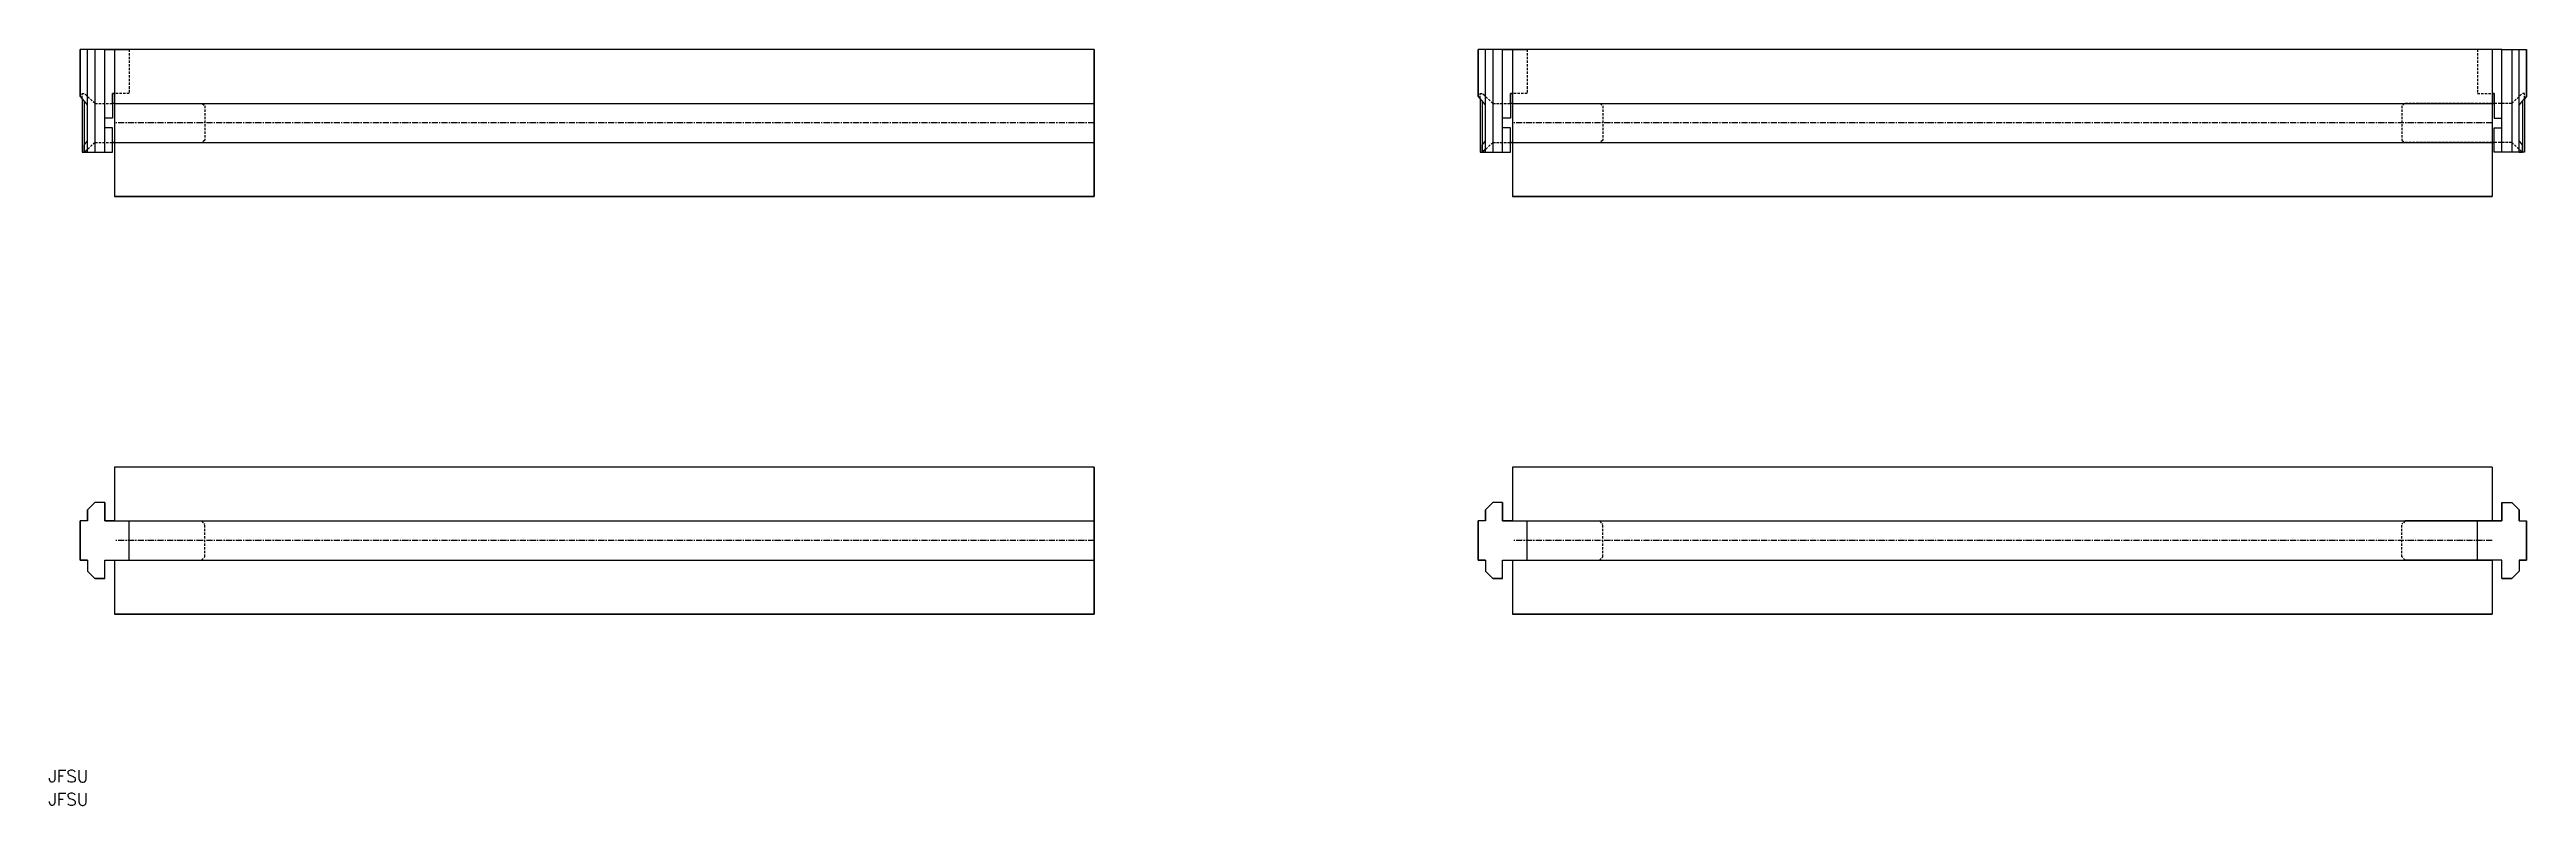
# Model space of a CAD drawing. Extents: x 2 to 508, y 2 to 157.
import ezdxf

# ---------------------------------------------------------------- set-up
doc = ezdxf.new("R2010")
doc.units = 0
doc.linetypes.add('CENTER', pattern=[2, 1.25, -0.25, 0.25, -0.25])
doc.linetypes.add('DASHED', pattern=[0.75, 0.5, -0.25])
doc.layers.get('0').update_dxf_attribs({"linetype": 'CONTINUOUS'})
doc.layers.add('CENTER', color=1, linetype='CENTER')
doc.styles.get("Standard").update_dxf_attribs({"font": 'txt.shx', "bigfont": 'extfont2.shx'})

msp = doc.modelspace()

# ---------------------------------------------------------------- linework, layer by layer
at = {"linetype": 'CONTINUOUS'}
for p, q in [((13.34, 156.85), (8.34, 156.85)), ((8.34, 147.27), (8.34, 156.85)), ((215.34, 156.85), (8.34, 156.85)), ((8.34, 156.85), (8.34, 147.27)), ((9.84, 135.85), (9.84, 156.85)), ((11.34, 156.85), (11.34, 135.85)), ((13.34, 135.85), (13.34, 156.85)), ((13.34, 156.85), (18.34, 156.85)), ((215.34, 126.85), (215.34, 156.85)), ((500.73, 156.85), (293.73, 156.85)), ((293.73, 156.85), (293.73, 147.27)), ((298.73, 156.85), (293.73, 156.85)), ((293.73, 147.27), (293.73, 156.85)), ((295.23, 135.85), (295.23, 156.85)), ((296.73, 156.85), (296.73, 135.85)), ((298.73, 135.85), (298.73, 156.85)), ((298.73, 156.85), (303.73, 156.85)), ((502.73, 156.85), (497.73, 156.85)), ((502.73, 135.85), (502.73, 156.85)), ((502.73, 156.85), (507.73, 156.85)), ((504.73, 156.85), (504.73, 135.85)), ((506.23, 135.85), (506.23, 156.85)), ((507.73, 156.85), (507.73, 147.27)), ((507.73, 147.27), (507.73, 156.85)), ((8.34, 147.27), (8.76, 146.8)), ((8.76, 146.8), (8.76, 135.85)), ((14.94, 147.85), (14.94, 142.85)), ((15.34, 147.85), (14.94, 147.85)), ((293.73, 147.27), (294.15, 146.8)), ((294.15, 146.8), (294.15, 135.85)), ((300.33, 147.85), (300.33, 142.85)), ((300.73, 147.85), (300.33, 147.85)), ((500.73, 147.85), (501.13, 147.85)), ((501.13, 147.85), (501.13, 142.85)), ((507.73, 147.27), (507.32, 146.8)), ((507.32, 146.8), (507.32, 135.85)), ((14.94, 142.85), (13.34, 142.85)), ((300.33, 142.85), (298.73, 142.85)), ((501.13, 142.85), (502.73, 142.85)), ((9.15, 135.85), (9.15, 137.36)), ((14.94, 140.85), (13.34, 140.85)), ((14.94, 135.85), (14.94, 140.85)), ((15.34, 137.85), (14.94, 137.85)), ((14.94, 135.85), (14.94, 137.85)), ((14.94, 137.85), (15.34, 137.85)), ((15.34, 137.85), (15.34, 126.85)), ((294.54, 135.85), (294.54, 137.36)), ((300.33, 140.85), (298.73, 140.85)), ((300.33, 135.85), (300.33, 140.85)), ((300.33, 135.85), (300.33, 137.85)), ((300.33, 137.85), (300.73, 137.85)), ((300.73, 137.85), (300.33, 137.85)), ((300.73, 137.85), (300.73, 126.85)), ((501.13, 137.85), (500.73, 137.85)), ((500.73, 137.85), (500.73, 126.85)), ((500.73, 137.85), (501.13, 137.85)), ((501.13, 135.85), (501.13, 140.85)), ((501.13, 140.85), (502.73, 140.85)), ((501.13, 135.85), (501.13, 137.85)), ((506.92, 135.85), (506.92, 137.36)), ((8.76, 135.85), (14.94, 135.85)), ((9.15, 135.85), (13.34, 135.85)), ((9.84, 135.85), (9.15, 135.85)), ((13.34, 135.85), (14.94, 135.85)), ((294.15, 135.85), (300.33, 135.85)), ((294.54, 135.85), (298.73, 135.85)), ((295.23, 135.85), (294.54, 135.85)), ((298.73, 135.85), (300.33, 135.85)), ((507.32, 135.85), (501.13, 135.85)), ((502.73, 135.85), (501.13, 135.85)), ((506.92, 135.85), (502.73, 135.85)), ((506.23, 135.85), (506.92, 135.85)), ((15.34, 126.85), (215.34, 126.85)), ((300.73, 126.85), (500.73, 126.85)), ((215.34, 71.55), (15.34, 71.55)), ((15.34, 71.55), (15.34, 60.55)), ((215.34, 41.55), (215.34, 71.55)), ((500.73, 71.55), (300.73, 71.55)), ((300.73, 71.55), (300.73, 60.55)), ((500.73, 71.55), (500.73, 60.55)), ((11.34, 64.3), (9.84, 62.8)), ((9.84, 62.8), (9.84, 60.55)), ((13.34, 64.3), (11.34, 64.3)), ((13.34, 60.55), (13.34, 64.3)), ((296.73, 64.3), (295.23, 62.8)), ((295.23, 62.8), (295.23, 60.55)), ((298.73, 64.3), (296.73, 64.3)), ((298.73, 60.55), (298.73, 64.3)), ((502.73, 60.55), (502.73, 64.3)), ((502.73, 64.3), (504.73, 64.3)), ((504.73, 64.3), (506.23, 62.8)), ((506.23, 62.8), (506.23, 60.55)), ((9.84, 60.55), (8.34, 60.55)), ((8.34, 60.55), (8.34, 52.55)), ((15.34, 60.55), (13.34, 60.55)), ((295.23, 60.55), (293.73, 60.55)), ((293.73, 60.55), (293.73, 52.55)), ((300.73, 60.55), (298.73, 60.55)), ((500.73, 60.55), (502.73, 60.55)), ((506.23, 60.55), (507.73, 60.55)), ((507.73, 60.55), (507.73, 52.55)), ((8.34, 52.55), (9.84, 52.55)), ((9.84, 52.55), (9.84, 50.3)), ((13.34, 48.8), (13.34, 52.55)), ((13.34, 52.55), (15.34, 52.55)), ((15.34, 52.55), (15.34, 41.55)), ((293.73, 52.55), (295.23, 52.55)), ((295.23, 52.55), (295.23, 50.3)), ((298.73, 48.8), (298.73, 52.55)), ((298.73, 52.55), (300.73, 52.55)), ((300.73, 52.55), (300.73, 41.55)), ((502.73, 52.55), (500.73, 52.55)), ((500.73, 52.55), (500.73, 41.55)), ((502.73, 48.8), (502.73, 52.55)), ((507.73, 52.55), (506.23, 52.55)), ((506.23, 52.55), (506.23, 50.3)), ((9.84, 50.3), (11.34, 48.8)), ((11.34, 48.8), (13.34, 48.8)), ((295.23, 50.3), (296.73, 48.8)), ((296.73, 48.8), (298.73, 48.8)), ((504.73, 48.8), (502.73, 48.8)), ((506.23, 50.3), (504.73, 48.8)), ((15.34, 41.55), (215.34, 41.55)), ((300.73, 41.55), (500.73, 41.55))]:
    msp.add_line(p, q, dxfattribs=at)
at = {"color": 7, "linetype": 'CONTINUOUS'}
for p, q in [((15.34, 156.85), (15.34, 126.85)), ((215.34, 156.85), (15.34, 156.85)), ((215.34, 156.85), (215.34, 126.85)), ((300.73, 156.85), (300.73, 126.85)), ((500.73, 156.85), (300.73, 156.85)), ((500.73, 156.85), (500.73, 126.85)), ((15.34, 145.85), (215.34, 145.85)), ((300.73, 145.85), (500.73, 145.85)), ((15.34, 137.85), (215.34, 137.85)), ((300.73, 137.85), (500.73, 137.85)), ((215.34, 126.85), (15.34, 126.85)), ((500.73, 126.85), (300.73, 126.85)), ((15.34, 71.55), (15.34, 60.55)), ((215.34, 71.55), (15.34, 71.55)), ((215.34, 71.55), (215.34, 41.55)), ((300.73, 71.55), (300.73, 60.55)), ((500.73, 71.55), (300.73, 71.55)), ((500.73, 71.55), (500.73, 60.55)), ((9.84, 62.8), (11.34, 64.3)), ((9.84, 60.55), (9.84, 62.8)), ((13.34, 64.3), (11.34, 64.3)), ((13.34, 64.3), (13.34, 60.55)), ((295.23, 62.8), (296.73, 64.3)), ((295.23, 60.55), (295.23, 62.8)), ((298.73, 64.3), (296.73, 64.3)), ((298.73, 64.3), (298.73, 60.55)), ((502.73, 64.3), (502.73, 60.55)), ((502.73, 64.3), (504.73, 64.3)), ((506.23, 62.8), (504.73, 64.3)), ((506.23, 60.55), (506.23, 62.8)), ((8.34, 52.55), (8.34, 60.55)), ((9.84, 60.55), (8.34, 60.55)), ((13.34, 60.55), (18.34, 60.55)), ((15.34, 60.55), (215.34, 60.55)), ((15.34, 60.55), (33.08, 60.55)), ((18.34, 52.55), (18.34, 60.55)), ((293.73, 52.55), (293.73, 60.55)), ((295.23, 60.55), (293.73, 60.55)), ((298.73, 60.55), (303.73, 60.55)), ((300.73, 60.55), (500.73, 60.55)), ((300.73, 60.55), (318.47, 60.55)), ((303.73, 52.55), (303.73, 60.55)), ((500.73, 60.55), (483, 60.55)), ((502.73, 60.55), (497.73, 60.55)), ((497.73, 52.55), (497.73, 60.55)), ((506.23, 60.55), (507.73, 60.55)), ((507.73, 52.55), (507.73, 60.55)), ((9.84, 52.55), (8.34, 52.55)), ((9.84, 52.55), (9.84, 50.3)), ((13.34, 52.55), (18.34, 52.55)), ((13.34, 48.8), (13.34, 52.55)), ((15.34, 52.55), (15.34, 41.55)), ((15.34, 52.55), (215.34, 52.55)), ((15.34, 52.55), (33.08, 52.55)), ((295.23, 52.55), (293.73, 52.55)), ((295.23, 52.55), (295.23, 50.3)), ((298.73, 52.55), (303.73, 52.55)), ((298.73, 48.8), (298.73, 52.55)), ((300.73, 52.55), (300.73, 41.55)), ((300.73, 52.55), (500.73, 52.55)), ((300.73, 52.55), (318.47, 52.55)), ((500.73, 52.55), (483, 52.55)), ((502.73, 52.55), (497.73, 52.55)), ((500.73, 52.55), (500.73, 41.55)), ((502.73, 48.8), (502.73, 52.55)), ((506.23, 52.55), (506.23, 50.3)), ((506.23, 52.55), (507.73, 52.55)), ((9.84, 50.3), (11.34, 48.8)), ((13.34, 48.8), (11.34, 48.8)), ((295.23, 50.3), (296.73, 48.8)), ((298.73, 48.8), (296.73, 48.8)), ((502.73, 48.8), (504.73, 48.8)), ((506.23, 50.3), (504.73, 48.8)), ((215.34, 41.55), (15.34, 41.55)), ((500.73, 41.55), (300.73, 41.55))]:
    msp.add_line(p, q, dxfattribs=at)
at = {"color": 3, "linetype": 'DASHED'}
for p, q in [((18.34, 156.85), (18.34, 147.85)), ((303.73, 156.85), (303.73, 147.85)), ((497.73, 156.85), (497.73, 147.85)), ((8.76, 147.85), (9.16, 147.85)), ((8.76, 146.8), (8.76, 147.85)), ((11.36, 145.85), (9.16, 147.85)), ((18.34, 147.85), (15.34, 147.85)), ((294.15, 147.85), (294.55, 147.85)), ((294.15, 146.8), (294.15, 147.85)), ((296.75, 145.85), (294.55, 147.85)), ((303.73, 147.85), (300.73, 147.85)), ((497.73, 147.85), (500.73, 147.85)), ((504.72, 145.85), (506.92, 147.85)), ((507.32, 147.85), (506.92, 147.85)), ((507.32, 146.8), (507.32, 147.85)), ((11.36, 145.85), (14.94, 145.85)), ((15.34, 145.85), (33.26, 145.85)), ((33.26, 145.85), (33.76, 145.35)), ((33.76, 145.35), (33.76, 138.35)), ((296.75, 145.85), (300.33, 145.85)), ((300.73, 145.85), (318.65, 145.85)), ((318.65, 145.85), (319.15, 145.35)), ((319.15, 145.35), (319.15, 138.35)), ((482.82, 145.85), (482.32, 145.35)), ((482.32, 145.35), (482.32, 138.35)), ((500.73, 145.85), (482.82, 145.85)), ((504.72, 145.85), (501.13, 145.85)), ((11.36, 137.85), (9.16, 135.85)), ((11.36, 137.85), (14.94, 137.85)), ((15.34, 137.85), (33.26, 137.85)), ((33.76, 138.35), (33.26, 137.85)), ((296.75, 137.85), (294.55, 135.85)), ((296.75, 137.85), (300.33, 137.85)), ((300.73, 137.85), (318.65, 137.85)), ((319.15, 138.35), (318.65, 137.85)), ((482.32, 138.35), (482.82, 137.85)), ((500.73, 137.85), (482.82, 137.85)), ((504.72, 137.85), (501.13, 137.85)), ((504.72, 137.85), (506.92, 135.85)), ((9.34, 135.85), (9.74, 135.85)), ((294.73, 135.85), (295.13, 135.85)), ((506.73, 135.85), (506.33, 135.85)), ((33.08, 60.55), (33.76, 59.87)), ((33.76, 53.22), (33.76, 59.87)), ((318.47, 60.55), (319.15, 59.87)), ((319.15, 53.22), (319.15, 59.87)), ((483, 60.55), (482.32, 59.87)), ((482.32, 53.22), (482.32, 59.87)), ((33.08, 52.55), (33.76, 53.22)), ((318.47, 52.55), (319.15, 53.22)), ((483, 52.55), (482.32, 53.22))]:
    msp.add_line(p, q, dxfattribs=at)
for p, q in [((8.76, 146.8), (8.76, 135.85)), ((14.94, 145.85), (14.94, 147.85)), ((14.94, 147.85), (15.34, 147.85)), ((15.34, 147.85), (15.34, 145.85)), ((294.15, 146.8), (294.15, 135.85)), ((300.33, 145.85), (300.33, 147.85)), ((300.33, 147.85), (300.73, 147.85)), ((300.73, 147.85), (300.73, 145.85)), ((501.13, 147.85), (500.73, 147.85)), ((500.73, 147.85), (500.73, 145.85)), ((501.13, 145.85), (501.13, 147.85)), ((507.32, 146.8), (507.32, 135.85)), ((9.16, 146.33), (9.16, 135.85)), ((15.34, 145.85), (14.94, 145.85)), ((294.55, 146.33), (294.55, 135.85)), ((300.73, 145.85), (300.33, 145.85)), ((500.73, 145.85), (501.13, 145.85)), ((506.92, 146.33), (506.92, 135.85)), ((8.76, 135.85), (9.16, 135.85)), ((294.15, 135.85), (294.55, 135.85)), ((507.32, 135.85), (506.92, 135.85))]:
    msp.add_line(p, q)
for points in [[(9.84, 145.46, 0), (9.83, 145.47, 0), (9.83, 145.48, 0), (9.82, 145.49, 0), (9.81, 145.5, 0), (9.8, 145.51, 0), (9.8, 145.52, 0), (9.79, 145.53, 0), (9.78, 145.54, 0), (9.78, 145.55, 0), (9.77, 145.56, 0), (9.76, 145.57, 0), (9.75, 145.58, 0), (9.75, 145.59, 0), (9.74, 145.6, 0), (9.73, 145.61, 0), (9.72, 145.62, 0), (9.72, 145.63, 0), (9.71, 145.64, 0), (9.7, 145.65, 0), (9.69, 145.66, 0), (9.69, 145.67, 0), (9.68, 145.68, 0), (9.67, 145.69, 0), (9.66, 145.7, 0), (9.66, 145.71, 0), (9.65, 145.72, 0), (9.64, 145.72, 0), (9.63, 145.74, 0), (9.63, 145.74, 0), (9.62, 145.75, 0), (9.61, 145.76, 0), (9.6, 145.77, 0), (9.6, 145.78, 0), (9.59, 145.79, 0), (9.58, 145.8, 0), (9.57, 145.81, 0), (9.56, 145.82, 0), (9.56, 145.83, 0), (9.55, 145.84, 0), (9.54, 145.85, 0), (9.53, 145.86, 0), (9.53, 145.87, 0), (9.52, 145.88, 0), (9.51, 145.89, 0), (9.5, 145.9, 0), (9.5, 145.91, 0), (9.49, 145.92, 0), (9.48, 145.93, 0), (9.47, 145.94, 0), (9.47, 145.95, 0), (9.46, 145.96, 0), (9.45, 145.97, 0), (9.44, 145.98, 0), (9.43, 145.99, 0), (9.43, 146, 0), (9.42, 146.01, 0), (9.41, 146.02, 0), (9.4, 146.03, 0), (9.4, 146.03, 0), (9.39, 146.04, 0), (9.38, 146.05, 0), (9.37, 146.06, 0), (9.36, 146.07, 0), (9.36, 146.08, 0), (9.35, 146.09, 0), (9.34, 146.1, 0), (9.33, 146.11, 0), (9.33, 146.12, 0), (9.32, 146.13, 0), (9.31, 146.14, 0), (9.3, 146.15, 0), (9.29, 146.16, 0), (9.29, 146.17, 0), (9.28, 146.18, 0), (9.27, 146.19, 0), (9.26, 146.2, 0), (9.26, 146.21, 0), (9.25, 146.22, 0), (9.24, 146.23, 0), (9.23, 146.24, 0), (9.22, 146.25, 0), (9.22, 146.25, 0), (9.21, 146.26, 0), (9.2, 146.27, 0), (9.19, 146.28, 0), (9.19, 146.29, 0), (9.18, 146.3, 0), (9.17, 146.31, 0), (9.16, 146.32, 0), (9.15, 146.33, 0), (9.15, 146.34, 0), (9.14, 146.35, 0), (9.13, 146.36, 0), (9.12, 146.37, 0), (9.11, 146.38, 0), (9.11, 146.39, 0), (9.1, 146.4, 0), (9.09, 146.41, 0), (9.08, 146.42, 0), (9.08, 146.43, 0), (9.07, 146.44, 0), (9.06, 146.44, 0), (9.05, 146.46, 0), (9.04, 146.46, 0), (9.04, 146.47, 0), (9.03, 146.48, 0), (9.02, 146.49, 0), (9.01, 146.5, 0), (9, 146.51, 0), (9, 146.52, 0), (8.99, 146.53, 0), (8.98, 146.54, 0), (8.97, 146.55, 0), (8.96, 146.56, 0), (8.96, 146.57, 0), (8.95, 146.58, 0), (8.94, 146.59, 0), (8.93, 146.6, 0), (8.92, 146.6, 0), (8.92, 146.61, 0), (8.91, 146.62, 0), (8.9, 146.63, 0), (8.89, 146.64, 0), (8.88, 146.65, 0), (8.88, 146.66, 0), (8.87, 146.67, 0), (8.86, 146.68, 0), (8.85, 146.69, 0), (8.84, 146.7, 0), (8.84, 146.71, 0), (8.83, 146.72, 0), (8.82, 146.73, 0), (8.81, 146.74, 0), (8.8, 146.75, 0), (8.8, 146.75, 0), (8.79, 146.76, 0), (8.78, 146.77, 0), (8.77, 146.78, 0), (8.76, 146.79, 0), (8.76, 146.8, 0), (8.75, 146.81, 0), (8.74, 146.82, 0), (8.73, 146.83, 0), (8.72, 146.84, 0), (8.72, 146.85, 0), (8.71, 146.86, 0), (8.7, 146.87, 0), (8.69, 146.88, 0), (8.68, 146.88, 0), (8.68, 146.89, 0), (8.67, 146.9, 0), (8.66, 146.91, 0), (8.65, 146.92, 0), (8.64, 146.93, 0), (8.63, 146.94, 0), (8.63, 146.95, 0), (8.62, 146.96, 0), (8.61, 146.97, 0), (8.6, 146.98, 0), (8.59, 146.99, 0), (8.59, 147, 0), (8.58, 147.01, 0), (8.57, 147.01, 0), (8.56, 147.02, 0), (8.55, 147.03, 0), (8.55, 147.04, 0), (8.54, 147.05, 0), (8.53, 147.06, 0), (8.52, 147.07, 0), (8.51, 147.08, 0), (8.51, 147.09, 0), (8.5, 147.1, 0), (8.49, 147.11, 0), (8.48, 147.12, 0), (8.47, 147.12, 0), (8.46, 147.13, 0), (8.46, 147.14, 0), (8.45, 147.15, 0), (8.44, 147.16, 0), (8.43, 147.17, 0), (8.42, 147.18, 0), (8.42, 147.19, 0), (8.41, 147.2, 0), (8.4, 147.21, 0), (8.39, 147.22, 0), (8.38, 147.23, 0), (8.37, 147.24, 0), (8.37, 147.25, 0), (8.36, 147.25, 0), (8.35, 147.26, 0), (8.34, 147.27, 0)], [(295.24, 145.46, 0), (295.23, 145.47, 0), (295.22, 145.48, 0), (295.21, 145.49, 0), (295.2, 145.5, 0), (295.2, 145.51, 0), (295.19, 145.52, 0), (295.18, 145.53, 0), (295.18, 145.54, 0), (295.17, 145.55, 0), (295.16, 145.56, 0), (295.15, 145.57, 0), (295.15, 145.58, 0), (295.14, 145.59, 0), (295.13, 145.6, 0), (295.12, 145.61, 0), (295.12, 145.62, 0), (295.11, 145.63, 0), (295.1, 145.64, 0), (295.09, 145.65, 0), (295.09, 145.66, 0), (295.08, 145.67, 0), (295.07, 145.68, 0), (295.06, 145.69, 0), (295.06, 145.7, 0), (295.05, 145.71, 0), (295.04, 145.72, 0), (295.03, 145.72, 0), (295.03, 145.74, 0), (295.02, 145.74, 0), (295.01, 145.75, 0), (295, 145.76, 0), (295, 145.77, 0), (294.99, 145.78, 0), (294.98, 145.79, 0), (294.97, 145.8, 0), (294.96, 145.81, 0), (294.96, 145.82, 0), (294.95, 145.83, 0), (294.94, 145.84, 0), (294.94, 145.85, 0), (294.93, 145.86, 0), (294.92, 145.87, 0), (294.91, 145.88, 0), (294.9, 145.89, 0), (294.9, 145.9, 0), (294.89, 145.91, 0), (294.88, 145.92, 0), (294.87, 145.93, 0), (294.87, 145.94, 0), (294.86, 145.95, 0), (294.85, 145.96, 0), (294.84, 145.97, 0), (294.83, 145.98, 0), (294.83, 145.99, 0), (294.82, 146, 0), (294.81, 146.01, 0), (294.8, 146.02, 0), (294.8, 146.03, 0), (294.79, 146.03, 0), (294.78, 146.04, 0), (294.77, 146.05, 0), (294.77, 146.06, 0), (294.76, 146.07, 0), (294.75, 146.08, 0), (294.74, 146.09, 0), (294.74, 146.1, 0), (294.73, 146.11, 0), (294.72, 146.12, 0), (294.71, 146.13, 0), (294.7, 146.14, 0), (294.7, 146.15, 0), (294.69, 146.16, 0), (294.68, 146.17, 0), (294.67, 146.18, 0), (294.67, 146.19, 0), (294.66, 146.2, 0), (294.65, 146.21, 0), (294.64, 146.22, 0), (294.63, 146.23, 0), (294.63, 146.24, 0), (294.62, 146.25, 0), (294.61, 146.25, 0), (294.6, 146.26, 0), (294.59, 146.27, 0), (294.59, 146.28, 0), (294.58, 146.29, 0), (294.57, 146.3, 0), (294.56, 146.31, 0), (294.56, 146.32, 0), (294.55, 146.33, 0), (294.54, 146.34, 0), (294.53, 146.35, 0), (294.52, 146.36, 0), (294.52, 146.37, 0), (294.51, 146.38, 0), (294.5, 146.39, 0), (294.49, 146.4, 0), (294.48, 146.41, 0), (294.48, 146.42, 0), (294.47, 146.43, 0), (294.46, 146.44, 0), (294.45, 146.44, 0), (294.44, 146.46, 0), (294.44, 146.46, 0), (294.43, 146.47, 0), (294.42, 146.48, 0), (294.41, 146.49, 0), (294.4, 146.5, 0), (294.4, 146.51, 0), (294.39, 146.52, 0), (294.38, 146.53, 0), (294.37, 146.54, 0), (294.37, 146.55, 0), (294.36, 146.56, 0), (294.35, 146.57, 0), (294.34, 146.58, 0), (294.33, 146.59, 0), (294.32, 146.6, 0), (294.32, 146.6, 0), (294.31, 146.61, 0), (294.3, 146.62, 0), (294.29, 146.63, 0), (294.29, 146.64, 0), (294.28, 146.65, 0), (294.27, 146.66, 0), (294.26, 146.67, 0), (294.25, 146.68, 0), (294.25, 146.69, 0), (294.24, 146.7, 0), (294.23, 146.71, 0), (294.22, 146.72, 0), (294.21, 146.73, 0), (294.2, 146.74, 0), (294.2, 146.75, 0), (294.19, 146.75, 0), (294.18, 146.76, 0), (294.17, 146.77, 0), (294.17, 146.78, 0), (294.16, 146.79, 0), (294.15, 146.8, 0), (294.14, 146.81, 0), (294.13, 146.82, 0), (294.12, 146.83, 0), (294.12, 146.84, 0), (294.11, 146.85, 0), (294.1, 146.86, 0), (294.09, 146.87, 0), (294.08, 146.88, 0), (294.08, 146.88, 0), (294.07, 146.89, 0), (294.06, 146.9, 0), (294.05, 146.91, 0), (294.04, 146.92, 0), (294.04, 146.93, 0), (294.03, 146.94, 0), (294.02, 146.95, 0), (294.01, 146.96, 0), (294, 146.97, 0), (294, 146.98, 0), (293.99, 146.99, 0), (293.98, 147, 0), (293.97, 147.01, 0), (293.96, 147.01, 0), (293.95, 147.02, 0), (293.95, 147.03, 0), (293.94, 147.04, 0), (293.93, 147.05, 0), (293.92, 147.06, 0), (293.91, 147.07, 0), (293.91, 147.08, 0), (293.9, 147.09, 0), (293.89, 147.1, 0), (293.88, 147.11, 0), (293.87, 147.12, 0), (293.87, 147.12, 0), (293.86, 147.13, 0), (293.85, 147.14, 0), (293.84, 147.15, 0), (293.83, 147.16, 0), (293.82, 147.17, 0), (293.82, 147.18, 0), (293.81, 147.19, 0), (293.8, 147.2, 0), (293.79, 147.21, 0), (293.78, 147.22, 0), (293.78, 147.23, 0), (293.77, 147.24, 0), (293.76, 147.25, 0), (293.75, 147.25, 0), (293.74, 147.26, 0), (293.74, 147.27, 0)], [(506.24, 145.46, 0), (506.24, 145.47, 0), (506.25, 145.48, 0), (506.26, 145.49, 0), (506.26, 145.5, 0), (506.27, 145.51, 0), (506.28, 145.52, 0), (506.29, 145.53, 0), (506.29, 145.54, 0), (506.3, 145.55, 0), (506.31, 145.56, 0), (506.32, 145.57, 0), (506.32, 145.58, 0), (506.33, 145.59, 0), (506.34, 145.6, 0), (506.35, 145.61, 0), (506.35, 145.62, 0), (506.36, 145.63, 0), (506.37, 145.64, 0), (506.38, 145.65, 0), (506.38, 145.66, 0), (506.39, 145.67, 0), (506.4, 145.68, 0), (506.41, 145.69, 0), (506.41, 145.7, 0), (506.42, 145.71, 0), (506.43, 145.72, 0), (506.44, 145.72, 0), (506.44, 145.74, 0), (506.45, 145.74, 0), (506.46, 145.75, 0), (506.47, 145.76, 0), (506.47, 145.77, 0), (506.48, 145.78, 0), (506.49, 145.79, 0), (506.5, 145.8, 0), (506.5, 145.81, 0), (506.51, 145.82, 0), (506.52, 145.83, 0), (506.53, 145.84, 0), (506.54, 145.85, 0), (506.54, 145.86, 0), (506.55, 145.87, 0), (506.56, 145.88, 0), (506.56, 145.89, 0), (506.57, 145.9, 0), (506.58, 145.91, 0), (506.59, 145.92, 0), (506.6, 145.93, 0), (506.6, 145.94, 0), (506.61, 145.95, 0), (506.62, 145.96, 0), (506.63, 145.97, 0), (506.63, 145.98, 0), (506.64, 145.99, 0), (506.65, 146, 0), (506.66, 146.01, 0), (506.67, 146.02, 0), (506.67, 146.03, 0), (506.68, 146.03, 0), (506.69, 146.04, 0), (506.7, 146.05, 0), (506.7, 146.06, 0), (506.71, 146.07, 0), (506.72, 146.08, 0), (506.73, 146.09, 0), (506.74, 146.1, 0), (506.74, 146.11, 0), (506.75, 146.12, 0), (506.76, 146.13, 0), (506.77, 146.14, 0), (506.77, 146.15, 0), (506.78, 146.16, 0), (506.79, 146.17, 0), (506.8, 146.18, 0), (506.81, 146.19, 0), (506.81, 146.2, 0), (506.82, 146.21, 0), (506.83, 146.22, 0), (506.84, 146.23, 0), (506.84, 146.24, 0), (506.85, 146.25, 0), (506.86, 146.25, 0), (506.87, 146.26, 0), (506.88, 146.27, 0), (506.88, 146.28, 0), (506.89, 146.29, 0), (506.9, 146.3, 0), (506.91, 146.31, 0), (506.92, 146.32, 0), (506.92, 146.33, 0), (506.93, 146.34, 0), (506.94, 146.35, 0), (506.95, 146.36, 0), (506.95, 146.37, 0), (506.96, 146.38, 0), (506.97, 146.39, 0), (506.98, 146.4, 0), (506.99, 146.41, 0), (506.99, 146.42, 0), (507, 146.43, 0), (507.01, 146.44, 0), (507.02, 146.44, 0), (507.02, 146.46, 0), (507.03, 146.46, 0), (507.04, 146.47, 0), (507.05, 146.48, 0), (507.06, 146.49, 0), (507.06, 146.5, 0), (507.07, 146.51, 0), (507.08, 146.52, 0), (507.09, 146.53, 0), (507.1, 146.54, 0), (507.11, 146.55, 0), (507.11, 146.56, 0), (507.12, 146.57, 0), (507.13, 146.58, 0), (507.14, 146.59, 0), (507.14, 146.6, 0), (507.15, 146.6, 0), (507.16, 146.61, 0), (507.17, 146.62, 0), (507.18, 146.63, 0), (507.18, 146.64, 0), (507.19, 146.65, 0), (507.2, 146.66, 0), (507.21, 146.67, 0), (507.22, 146.68, 0), (507.22, 146.69, 0), (507.23, 146.7, 0), (507.24, 146.71, 0), (507.25, 146.72, 0), (507.26, 146.73, 0), (507.26, 146.74, 0), (507.27, 146.75, 0), (507.28, 146.75, 0), (507.29, 146.76, 0), (507.3, 146.77, 0), (507.3, 146.78, 0), (507.31, 146.79, 0), (507.32, 146.8, 0), (507.33, 146.81, 0), (507.34, 146.82, 0), (507.35, 146.83, 0), (507.35, 146.84, 0), (507.36, 146.85, 0), (507.37, 146.86, 0), (507.38, 146.87, 0), (507.38, 146.88, 0), (507.39, 146.88, 0), (507.4, 146.89, 0), (507.41, 146.9, 0), (507.42, 146.91, 0), (507.43, 146.92, 0), (507.43, 146.93, 0), (507.44, 146.94, 0), (507.45, 146.95, 0), (507.46, 146.96, 0), (507.47, 146.97, 0), (507.47, 146.98, 0), (507.48, 146.99, 0), (507.49, 147, 0), (507.5, 147.01, 0), (507.51, 147.01, 0), (507.51, 147.02, 0), (507.52, 147.03, 0), (507.53, 147.04, 0), (507.54, 147.05, 0), (507.55, 147.06, 0), (507.56, 147.07, 0), (507.56, 147.08, 0), (507.57, 147.09, 0), (507.58, 147.1, 0), (507.59, 147.11, 0), (507.6, 147.12, 0), (507.6, 147.12, 0), (507.61, 147.13, 0), (507.62, 147.14, 0), (507.63, 147.15, 0), (507.64, 147.16, 0), (507.64, 147.17, 0), (507.65, 147.18, 0), (507.66, 147.19, 0), (507.67, 147.2, 0), (507.68, 147.21, 0), (507.69, 147.22, 0), (507.69, 147.23, 0), (507.7, 147.24, 0), (507.71, 147.25, 0), (507.72, 147.25, 0), (507.73, 147.26, 0), (507.74, 147.27, 0)], [(9.15, 137.36, 0), (9.16, 137.37, 0), (9.16, 137.38, 0), (9.17, 137.38, 0), (9.17, 137.39, 0), (9.18, 137.4, 0), (9.19, 137.4, 0), (9.19, 137.41, 0), (9.2, 137.42, 0), (9.2, 137.42, 0), (9.21, 137.43, 0), (9.21, 137.44, 0), (9.22, 137.44, 0), (9.22, 137.45, 0), (9.23, 137.46, 0), (9.24, 137.46, 0), (9.24, 137.47, 0), (9.25, 137.48, 0), (9.25, 137.48, 0), (9.26, 137.49, 0), (9.26, 137.5, 0), (9.27, 137.5, 0), (9.27, 137.51, 0), (9.28, 137.52, 0), (9.29, 137.52, 0), (9.29, 137.53, 0), (9.3, 137.54, 0), (9.3, 137.54, 0), (9.31, 137.55, 0), (9.31, 137.56, 0), (9.32, 137.56, 0), (9.32, 137.57, 0), (9.33, 137.58, 0), (9.34, 137.59, 0), (9.34, 137.59, 0), (9.35, 137.6, 0), (9.35, 137.61, 0), (9.36, 137.61, 0), (9.36, 137.62, 0), (9.37, 137.63, 0), (9.37, 137.63, 0), (9.38, 137.64, 0), (9.39, 137.65, 0), (9.39, 137.65, 0), (9.4, 137.66, 0), (9.4, 137.67, 0), (9.41, 137.67, 0), (9.41, 137.68, 0), (9.42, 137.69, 0), (9.42, 137.69, 0), (9.43, 137.7, 0), (9.43, 137.71, 0), (9.44, 137.72, 0), (9.45, 137.72, 0), (9.45, 137.73, 0), (9.46, 137.74, 0), (9.46, 137.74, 0), (9.47, 137.75, 0), (9.47, 137.76, 0), (9.48, 137.76, 0), (9.48, 137.77, 0), (9.49, 137.78, 0), (9.49, 137.78, 0), (9.5, 137.79, 0), (9.51, 137.8, 0), (9.51, 137.81, 0), (9.52, 137.81, 0), (9.52, 137.82, 0), (9.53, 137.83, 0), (9.53, 137.83, 0), (9.54, 137.84, 0), (9.54, 137.85, 0), (9.55, 137.85, 0), (9.55, 137.86, 0), (9.56, 137.87, 0), (9.57, 137.87, 0), (9.57, 137.88, 0), (9.58, 137.89, 0), (9.58, 137.9, 0), (9.59, 137.9, 0), (9.59, 137.91, 0), (9.6, 137.91, 0), (9.6, 137.92, 0), (9.61, 137.93, 0), (9.61, 137.94, 0), (9.62, 137.94, 0), (9.62, 137.95, 0), (9.63, 137.96, 0), (9.64, 137.96, 0), (9.64, 137.97, 0), (9.65, 137.98, 0), (9.65, 137.99, 0), (9.66, 137.99, 0), (9.66, 138, 0), (9.67, 138, 0), (9.67, 138.01, 0), (9.68, 138.02, 0), (9.68, 138.03, 0), (9.69, 138.03, 0), (9.69, 138.04, 0), (9.7, 138.05, 0), (9.7, 138.05, 0), (9.71, 138.06, 0), (9.72, 138.07, 0), (9.72, 138.07, 0), (9.73, 138.08, 0), (9.73, 138.09, 0), (9.74, 138.1, 0), (9.74, 138.1, 0), (9.75, 138.11, 0), (9.75, 138.12, 0), (9.76, 138.12, 0), (9.76, 138.13, 0), (9.77, 138.14, 0), (9.77, 138.15, 0), (9.78, 138.15, 0), (9.78, 138.16, 0), (9.79, 138.17, 0), (9.79, 138.17, 0), (9.8, 138.18, 0), (9.81, 138.19, 0), (9.81, 138.19, 0), (9.82, 138.2, 0), (9.82, 138.21, 0), (9.83, 138.22, 0), (9.83, 138.22, 0), (9.84, 138.23, 0), (9.84, 138.24, 0)], [(294.55, 137.36, 0), (294.55, 137.37, 0), (294.56, 137.38, 0), (294.56, 137.38, 0), (294.57, 137.39, 0), (294.57, 137.4, 0), (294.58, 137.4, 0), (294.58, 137.41, 0), (294.59, 137.42, 0), (294.6, 137.42, 0), (294.6, 137.43, 0), (294.61, 137.44, 0), (294.61, 137.44, 0), (294.62, 137.45, 0), (294.62, 137.46, 0), (294.63, 137.46, 0), (294.63, 137.47, 0), (294.64, 137.48, 0), (294.64, 137.48, 0), (294.65, 137.49, 0), (294.66, 137.5, 0), (294.66, 137.5, 0), (294.67, 137.51, 0), (294.67, 137.52, 0), (294.68, 137.52, 0), (294.68, 137.53, 0), (294.69, 137.54, 0), (294.69, 137.54, 0), (294.7, 137.55, 0), (294.71, 137.56, 0), (294.71, 137.56, 0), (294.72, 137.57, 0), (294.72, 137.58, 0), (294.73, 137.59, 0), (294.73, 137.59, 0), (294.74, 137.6, 0), (294.75, 137.61, 0), (294.75, 137.61, 0), (294.76, 137.62, 0), (294.76, 137.63, 0), (294.77, 137.63, 0), (294.77, 137.64, 0), (294.78, 137.65, 0), (294.78, 137.65, 0), (294.79, 137.66, 0), (294.8, 137.67, 0), (294.8, 137.67, 0), (294.81, 137.68, 0), (294.81, 137.69, 0), (294.82, 137.69, 0), (294.82, 137.7, 0), (294.83, 137.71, 0), (294.83, 137.72, 0), (294.84, 137.72, 0), (294.84, 137.73, 0), (294.85, 137.74, 0), (294.86, 137.74, 0), (294.86, 137.75, 0), (294.87, 137.76, 0), (294.87, 137.76, 0), (294.88, 137.77, 0), (294.88, 137.78, 0), (294.89, 137.78, 0), (294.89, 137.79, 0), (294.9, 137.8, 0), (294.9, 137.81, 0), (294.91, 137.81, 0), (294.92, 137.82, 0), (294.92, 137.83, 0), (294.93, 137.83, 0), (294.93, 137.84, 0), (294.94, 137.85, 0), (294.94, 137.85, 0), (294.95, 137.86, 0), (294.95, 137.87, 0), (294.96, 137.87, 0), (294.96, 137.88, 0), (294.97, 137.89, 0), (294.98, 137.9, 0), (294.98, 137.9, 0), (294.99, 137.91, 0), (294.99, 137.91, 0), (295, 137.92, 0), (295, 137.93, 0), (295.01, 137.94, 0), (295.01, 137.94, 0), (295.02, 137.95, 0), (295.02, 137.96, 0), (295.03, 137.96, 0), (295.03, 137.97, 0), (295.04, 137.98, 0), (295.04, 137.99, 0), (295.05, 137.99, 0), (295.06, 138, 0), (295.06, 138, 0), (295.07, 138.01, 0), (295.07, 138.02, 0), (295.08, 138.03, 0), (295.08, 138.03, 0), (295.09, 138.04, 0), (295.09, 138.05, 0), (295.1, 138.05, 0), (295.1, 138.06, 0), (295.11, 138.07, 0), (295.11, 138.07, 0), (295.12, 138.08, 0), (295.12, 138.09, 0), (295.13, 138.1, 0), (295.13, 138.1, 0), (295.14, 138.11, 0), (295.14, 138.12, 0), (295.15, 138.12, 0), (295.16, 138.13, 0), (295.16, 138.14, 0), (295.17, 138.15, 0), (295.17, 138.15, 0), (295.18, 138.16, 0), (295.18, 138.17, 0), (295.19, 138.17, 0), (295.19, 138.18, 0), (295.2, 138.19, 0), (295.2, 138.19, 0), (295.21, 138.2, 0), (295.21, 138.21, 0), (295.22, 138.22, 0), (295.22, 138.22, 0), (295.23, 138.23, 0), (295.24, 138.24, 0)], [(506.93, 137.36, 0), (506.92, 137.37, 0), (506.91, 137.38, 0), (506.91, 137.38, 0), (506.9, 137.39, 0), (506.9, 137.4, 0), (506.89, 137.4, 0), (506.89, 137.41, 0), (506.88, 137.42, 0), (506.87, 137.42, 0), (506.87, 137.43, 0), (506.86, 137.44, 0), (506.86, 137.44, 0), (506.85, 137.45, 0), (506.85, 137.46, 0), (506.84, 137.46, 0), (506.83, 137.47, 0), (506.83, 137.48, 0), (506.82, 137.48, 0), (506.82, 137.49, 0), (506.81, 137.5, 0), (506.81, 137.5, 0), (506.8, 137.51, 0), (506.8, 137.52, 0), (506.79, 137.52, 0), (506.79, 137.53, 0), (506.78, 137.54, 0), (506.77, 137.54, 0), (506.77, 137.55, 0), (506.76, 137.56, 0), (506.76, 137.56, 0), (506.75, 137.57, 0), (506.75, 137.58, 0), (506.74, 137.59, 0), (506.74, 137.59, 0), (506.73, 137.6, 0), (506.72, 137.61, 0), (506.72, 137.61, 0), (506.71, 137.62, 0), (506.71, 137.63, 0), (506.7, 137.63, 0), (506.7, 137.64, 0), (506.69, 137.65, 0), (506.69, 137.65, 0), (506.68, 137.66, 0), (506.68, 137.67, 0), (506.67, 137.67, 0), (506.66, 137.68, 0), (506.66, 137.69, 0), (506.65, 137.69, 0), (506.65, 137.7, 0), (506.64, 137.71, 0), (506.64, 137.72, 0), (506.63, 137.72, 0), (506.63, 137.73, 0), (506.62, 137.74, 0), (506.62, 137.74, 0), (506.61, 137.75, 0), (506.6, 137.76, 0), (506.6, 137.76, 0), (506.59, 137.77, 0), (506.59, 137.78, 0), (506.58, 137.78, 0), (506.58, 137.79, 0), (506.57, 137.8, 0), (506.57, 137.81, 0), (506.56, 137.81, 0), (506.56, 137.82, 0), (506.55, 137.83, 0), (506.54, 137.83, 0), (506.54, 137.84, 0), (506.53, 137.85, 0), (506.53, 137.85, 0), (506.52, 137.86, 0), (506.52, 137.87, 0), (506.51, 137.87, 0), (506.51, 137.88, 0), (506.5, 137.89, 0), (506.5, 137.9, 0), (506.49, 137.9, 0), (506.48, 137.91, 0), (506.48, 137.91, 0), (506.47, 137.92, 0), (506.47, 137.93, 0), (506.46, 137.94, 0), (506.46, 137.94, 0), (506.45, 137.95, 0), (506.45, 137.96, 0), (506.44, 137.96, 0), (506.44, 137.97, 0), (506.43, 137.98, 0), (506.43, 137.99, 0), (506.42, 137.99, 0), (506.42, 138, 0), (506.41, 138, 0), (506.4, 138.01, 0), (506.4, 138.02, 0), (506.39, 138.03, 0), (506.39, 138.03, 0), (506.38, 138.04, 0), (506.38, 138.05, 0), (506.37, 138.05, 0), (506.37, 138.06, 0), (506.36, 138.07, 0), (506.36, 138.07, 0), (506.35, 138.08, 0), (506.35, 138.09, 0), (506.34, 138.1, 0), (506.33, 138.1, 0), (506.33, 138.11, 0), (506.32, 138.12, 0), (506.32, 138.12, 0), (506.31, 138.13, 0), (506.31, 138.14, 0), (506.3, 138.15, 0), (506.3, 138.15, 0), (506.29, 138.16, 0), (506.29, 138.17, 0), (506.28, 138.17, 0), (506.28, 138.18, 0), (506.27, 138.19, 0), (506.27, 138.19, 0), (506.26, 138.2, 0), (506.26, 138.21, 0), (506.25, 138.22, 0), (506.25, 138.22, 0), (506.24, 138.23, 0), (506.24, 138.24, 0)]]:
    msp.add_polyline3d(points)
at = {"layer": 'CENTER', "color": 1, "linetype": 'CENTER'}
for p, q in [((215.34, 141.85), (15.34, 141.85)), ((500.73, 141.85), (300.73, 141.85)), ((215.34, 56.55), (15.34, 56.55)), ((500.73, 56.55), (300.73, 56.55))]:
    msp.add_line(p, q, dxfattribs=at)

# ---------------------------------------------------------------- texts
at = {"color": 7, "linetype": 'CONTINUOUS'}
for p in [(1.86, 7.17), (1.86, 2.44)]:
    msp.add_text('JFSU', height=2.5, dxfattribs=at).set_placement(p)

doc.saveas('drawing.dxf')
